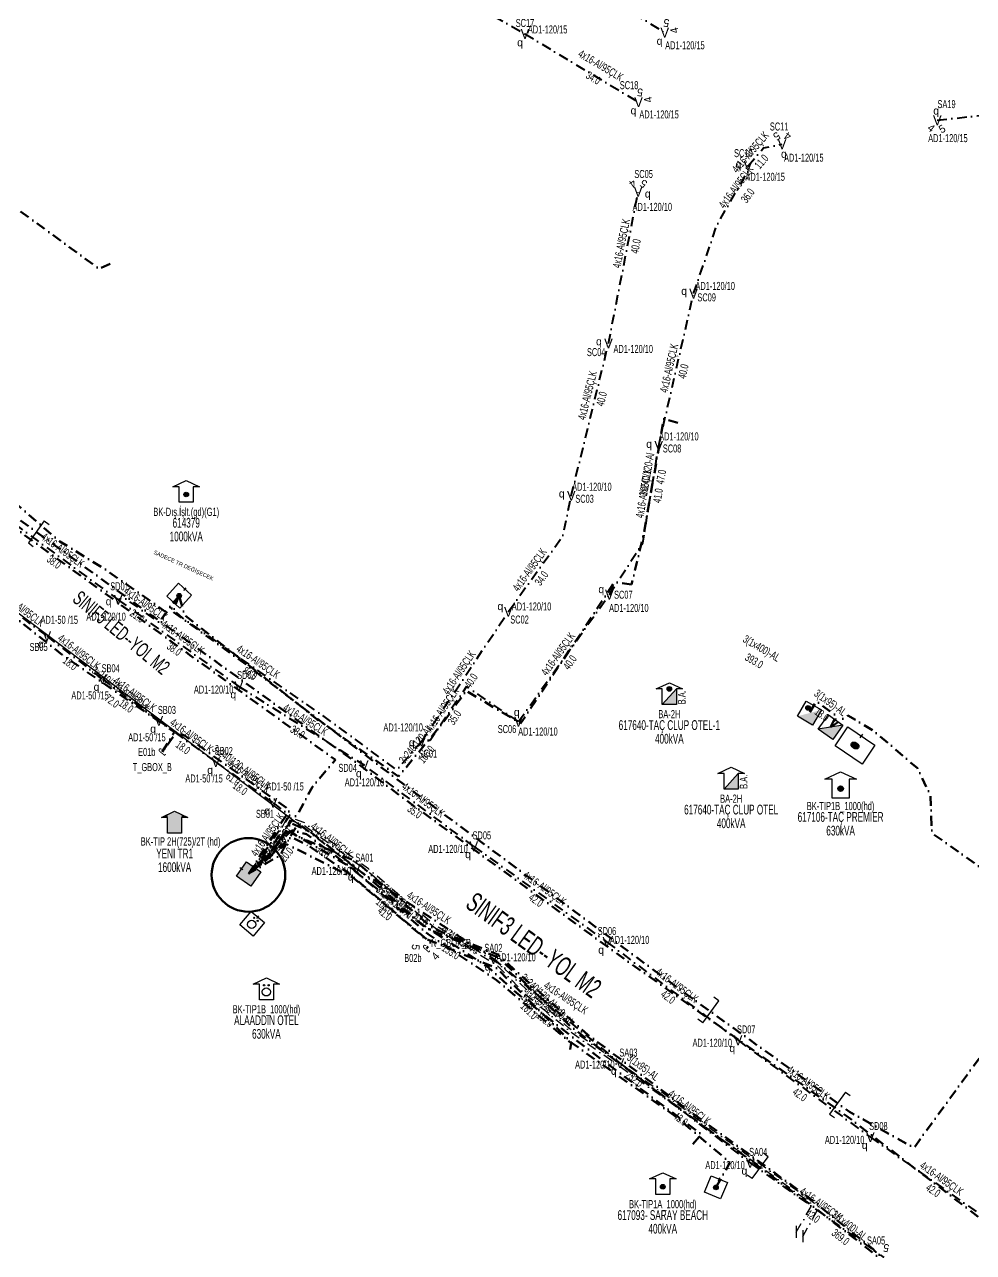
# Model space of a CAD drawing. Header units: millimetres. Extents: x 407682 to 413427, y 4045444 to 4048063.
# Drawn here: x 408628.4 to 408871.5, y 4046875.4 to 4047190 of the extents above; entities that cross this region are included whole.
import ezdxf
from ezdxf.enums import TextEntityAlignment as Align

# ---------------------------------------------------------------- set-up
doc = ezdxf.new("R2010")
doc.units = ezdxf.units.MM
doc.linetypes.add('DASHDOT', pattern=[5, 2.5, -1.25, 0, -1.25])
for name, color, linetype, lineweight in [('DIREK_AYD_YENI', 152, 'Continuous', 25), ('DIREK_BOX_YENI', 5, 'Continuous', 25), ('HAT_ABH_YERALTI_YENI', 6, 'DASHDOT', 80), ('HAT_ABONE_YERALTI_YENI', 30, 'DASHDOT', 30), ('HAT_AYD_YERALTI_YENI', 4, 'DASHDOT', 40), ('HAT_BOX_YERALTI_YENI', 5, 'DASHDOT', 50), ('HAT_OG_YERALTI_YENI', 1, 'DASHDOT', 70), ('KOFRE_ABONE_YENI', 6, 'Continuous', 25), ('KULLANICI', 1, 'Continuous', 25), ('TRAFO_MEVCUT', 5, 'Continuous', 30), ('TRAFO_TADILAT_BYSK', 5, 'Continuous', 30), ('TRAFO_YENI', 5, 'Continuous', 30)]:
    doc.layers.add(name, color=color, linetype=linetype, lineweight=lineweight)
doc.layers.add('NIA_OG', color=6, linetype='Continuous')
doc.styles.add('Direk', font='B_CAD')
doc.styles.get("Standard").update_dxf_attribs({"font": 'Arial'})

# ---------------------------------------------------------------- blocks, each defined once
blk = doc.blocks.new('OG_NIA', base_point=(-43.6726, 128.9236))
at = {"layer": 'NIA_OG'}
for p, q in [((-43.672618, 132.403582), (-45.232618, 132.403582)), ((-43.672618, 125.443582), (-43.672618, 132.403582)), ((-43.672618, 125.443582), (-45.232618, 125.443582))]:
    blk.add_line(p, q, dxfattribs=at)
blk = doc.blocks.new('GERDEGBINA_KARE')
at = {"layer": 'TRAFO_TADILAT_BYSK', "linetype": 'Continuous'}
for p, q in [((-2.25, -2.25), (-2.25, 2.25)), ((-2.25, 2.25), (2.25, 2.25)), ((0, 1.8), (0, 2.7)), ((2.25, 2.25), (2.25, -2.25)), ((2.25, -2.25), (-2.25, -2.25))]:
    blk.add_line(p, q, dxfattribs=at)
blk.add_circle((0, 0), 0.592516, dxfattribs=at)
for points in [[(-0.592516, 0), (-0.581131, -0.115594), (-0.581131, 0.115594)], [(-0.581131, 0.115594), (-0.547413, -0.226746), (-0.547413, 0.226746)], [(-0.581131, -0.115594), (-0.581131, 0.115594), (-0.547413, -0.226746)], [(-0.547413, 0.226746), (-0.492659, -0.329184), (-0.492659, 0.329184)], [(-0.547413, -0.226746), (-0.547413, 0.226746), (-0.492659, -0.329184)], [(-0.492659, 0.329184), (-0.418972, -0.418972), (-0.418972, 0.418972)], [(-0.492659, -0.329184), (-0.492659, 0.329184), (-0.418972, -0.418972)], [(-0.418972, 0.418972), (-0.329184, -0.492659), (-0.329184, 0.492659)], [(-0.418972, -0.418972), (-0.418972, 0.418972), (-0.329184, -0.492659)], [(-0.329184, 0.492659), (-0.226746, -0.547413), (-0.226746, 0.547413)], [(-0.329184, -0.492659), (-0.329184, 0.492659), (-0.226746, -0.547413)], [(-0.226746, 0.547413), (-0.115594, -0.581131), (-0.115594, 0.581131)], [(-0.226746, -0.547413), (-0.226746, 0.547413), (-0.115594, -0.581131)], [(-0.115594, 0.581131), (0, -0.592516), (0, 0.592516)], [(-0.115594, -0.581131), (-0.115594, 0.581131), (0, -0.592516)], [(0, -0.592516), (0, 0.592516), (0.115594, -0.581131)], [(0, 0.592516), (0.115594, -0.581131), (0.115594, 0.581131)], [(0.115594, -0.581131), (0.115594, 0.581131), (0.226746, -0.547413)], [(0.115594, 0.581131), (0.226746, -0.547413), (0.226746, 0.547413)], [(0.226746, -0.547413), (0.226746, 0.547413), (0.329184, -0.492659)], [(0.226746, 0.547413), (0.329184, -0.492659), (0.329184, 0.492659)], [(0.329184, -0.492659), (0.329184, 0.492659), (0.418972, -0.418972)], [(0.329184, 0.492659), (0.418972, -0.418972), (0.418972, 0.418972)], [(0.418972, -0.418972), (0.418972, 0.418972), (0.492659, -0.329184)], [(0.418972, 0.418972), (0.492659, -0.329184), (0.492659, 0.329184)], [(0.492659, -0.329184), (0.492659, 0.329184), (0.547413, -0.226746)], [(0.492659, 0.329184), (0.547413, -0.226746), (0.547413, 0.226746)], [(0.547413, -0.226746), (0.547413, 0.226746), (0.581131, -0.115594)], [(0.547413, 0.226746), (0.581131, -0.115594), (0.581131, 0.115594)], [(0.581131, -0.115594), (0.581131, 0.115594), (0.592516, 0)]]:
    blk.add_solid(points, dxfattribs=at)
blk = doc.blocks.new('GERDEGMBK')
at = {"layer": 'TRAFO_TADILAT_BYSK', "linetype": 'Continuous'}
for p, q in [((-3.4, 2), (0, 3.6)), ((0, 3.6), (3.4, 2)), ((-1.8, 2), (-3.4, 2)), ((-1.8, -2), (-1.8, 2)), ((1.8, 2), (1.8, -2)), ((3.4, 2), (1.8, 2)), ((1.8, -2), (-1.8, -2))]:
    blk.add_line(p, q, dxfattribs=at)
blk.add_circle((0, 0), 0.592516, dxfattribs=at)
for points in [[(-0.592516, 0), (-0.581131, -0.115594), (-0.581131, 0.115594)], [(-0.581131, 0.115594), (-0.547413, -0.226746), (-0.547413, 0.226746)], [(-0.581131, -0.115594), (-0.581131, 0.115594), (-0.547413, -0.226746)], [(-0.547413, 0.226746), (-0.492659, -0.329184), (-0.492659, 0.329184)], [(-0.547413, -0.226746), (-0.547413, 0.226746), (-0.492659, -0.329184)], [(-0.492659, 0.329184), (-0.418972, -0.418972), (-0.418972, 0.418972)], [(-0.492659, -0.329184), (-0.492659, 0.329184), (-0.418972, -0.418972)], [(-0.418972, 0.418972), (-0.329184, -0.492659), (-0.329184, 0.492659)], [(-0.418972, -0.418972), (-0.418972, 0.418972), (-0.329184, -0.492659)], [(-0.329184, 0.492659), (-0.226746, -0.547413), (-0.226746, 0.547413)], [(-0.329184, -0.492659), (-0.329184, 0.492659), (-0.226746, -0.547413)], [(-0.226746, 0.547413), (-0.115594, -0.581131), (-0.115594, 0.581131)], [(-0.226746, -0.547413), (-0.226746, 0.547413), (-0.115594, -0.581131)], [(-0.115594, 0.581131), (0, -0.592516), (0, 0.592516)], [(-0.115594, -0.581131), (-0.115594, 0.581131), (0, -0.592516)], [(0, -0.592516), (0, 0.592516), (0.115594, -0.581131)], [(0, 0.592516), (0.115594, -0.581131), (0.115594, 0.581131)], [(0.115594, -0.581131), (0.115594, 0.581131), (0.226746, -0.547413)], [(0.115594, 0.581131), (0.226746, -0.547413), (0.226746, 0.547413)], [(0.226746, -0.547413), (0.226746, 0.547413), (0.329184, -0.492659)], [(0.226746, 0.547413), (0.329184, -0.492659), (0.329184, 0.492659)], [(0.329184, -0.492659), (0.329184, 0.492659), (0.418972, -0.418972)], [(0.329184, 0.492659), (0.418972, -0.418972), (0.418972, 0.418972)], [(0.418972, -0.418972), (0.418972, 0.418972), (0.492659, -0.329184)], [(0.418972, 0.418972), (0.492659, -0.329184), (0.492659, 0.329184)], [(0.492659, -0.329184), (0.492659, 0.329184), (0.547413, -0.226746)], [(0.492659, 0.329184), (0.547413, -0.226746), (0.547413, 0.226746)], [(0.547413, -0.226746), (0.547413, 0.226746), (0.581131, -0.115594)], [(0.547413, 0.226746), (0.581131, -0.115594), (0.581131, 0.115594)], [(0.581131, -0.115594), (0.581131, 0.115594), (0.592516, 0)]]:
    blk.add_solid(points, dxfattribs=at)
blk = doc.blocks.new('MODDONBINA_KARE')
at = {"layer": 'TRAFO_TADILAT_BYSK', "linetype": 'Continuous'}
for p, q in [((-2.25, -2.25), (-2.25, 2.25)), ((-2.25, 2.25), (2.25, 2.25)), ((2.25, 2.25), (-2.25, -2.25)), ((0, 1.8), (0, 2.7)), ((2.25, 2.25), (2.25, -2.25)), ((2.25, -2.25), (-2.25, -2.25))]:
    blk.add_line(p, q, dxfattribs=at)
blk.add_solid([(-2.25, -2.25), (2.25, -2.25), (2.25, 2.25)], dxfattribs=at)
blk = doc.blocks.new('MODDONBA')
at = {"layer": 'TRAFO_TADILAT_BYSK', "linetype": 'Continuous'}
for p, q in [((-3.4, 2), (0, 3.6)), ((0, 3.6), (3.4, 2)), ((-1.8, 2), (-3.4, 2)), ((1.8, 2), (-1.8, -2)), ((-1.8, -2), (-1.8, 2)), ((3.4, 2), (1.8, 2)), ((1.8, 2), (1.8, -2)), ((1.8, -2), (-1.8, -2))]:
    blk.add_line(p, q, dxfattribs=at)
blk.add_solid([(-1.8, -2), (1.8, -2), (1.8, 2)], dxfattribs=at)
at = {"layer": 'TRAFO_TADILAT_BYSK', "linetype": 'Continuous', "width": 0.6}
blk.add_text('B.A.', height=2, rotation=90, dxfattribs=at).set_placement((4.178685, -0.129101), align=Align.CENTER)
blk = doc.blocks.new('GERDEGMODDONBINA_KARE')
at = {"layer": 'TRAFO_TADILAT_BYSK', "linetype": 'Continuous'}
blk.add_hatch(color=256, dxfattribs=at).paths.add_polyline_path([(2.247501, 2.221484), (-2.252499, -2.278516), (2.247501, -2.278516)])
for p, q in [((-2.252499, -2.278516), (-2.252499, 2.221484)), ((-2.252499, 2.221484), (2.247501, 2.221484)), ((-0.002499, 1.771484), (-0.002499, 2.671484)), ((2.247501, 2.221484), (2.247501, -2.278516)), ((2.247501, -2.278516), (-2.252499, -2.278516))]:
    blk.add_line(p, q, dxfattribs=at)
blk.add_circle((-0.982664, 0.951648), 0.592516, dxfattribs=at)
for points in [[(-1.575179, 0.951648), (-1.563794, 0.836054), (-1.563794, 1.067242)], [(-1.563794, 1.067242), (-1.530077, 0.724903), (-1.530077, 1.178394)], [(-1.563794, 0.836054), (-1.563794, 1.067242), (-1.530077, 0.724903)], [(-1.530077, 1.178394), (-1.475323, 0.622464), (-1.475323, 1.280832)], [(-1.530077, 0.724903), (-1.530077, 1.178394), (-1.475323, 0.622464)], [(-1.475323, 1.280832), (-1.401636, 0.532677), (-1.401636, 1.37062)], [(-1.475323, 0.622464), (-1.475323, 1.280832), (-1.401636, 0.532677)], [(-1.401636, 1.37062), (-1.311848, 0.45899), (-1.311848, 1.444307)], [(-1.401636, 0.532677), (-1.401636, 1.37062), (-1.311848, 0.45899)], [(-1.311848, 1.444307), (-1.20941, 0.404235), (-1.20941, 1.499061)], [(-1.311848, 0.45899), (-1.311848, 1.444307), (-1.20941, 0.404235)], [(-1.20941, 1.499061), (-1.098258, 0.370518), (-1.098258, 1.532779)], [(-1.20941, 0.404235), (-1.20941, 1.499061), (-1.098258, 0.370518)], [(-1.098258, 1.532779), (-0.982664, 0.359133), (-0.982664, 1.544164)], [(-1.098258, 0.370518), (-1.098258, 1.532779), (-0.982664, 0.359133)], [(-0.982664, 0.359133), (-0.982664, 1.544164), (-0.86707, 0.370518)], [(-0.982664, 1.544164), (-0.86707, 0.370518), (-0.86707, 1.532779)], [(-0.86707, 0.370518), (-0.86707, 1.532779), (-0.755918, 0.404235)], [(-0.86707, 1.532779), (-0.755918, 0.404235), (-0.755918, 1.499061)], [(-0.755918, 0.404235), (-0.755918, 1.499061), (-0.65348, 0.45899)], [(-0.755918, 1.499061), (-0.65348, 0.45899), (-0.65348, 1.444307)], [(-0.65348, 0.45899), (-0.65348, 1.444307), (-0.563692, 0.532677)], [(-0.65348, 1.444307), (-0.563692, 0.532677), (-0.563692, 1.37062)], [(-0.563692, 0.532677), (-0.563692, 1.37062), (-0.490005, 0.622464)], [(-0.563692, 1.37062), (-0.490005, 0.622464), (-0.490005, 1.280832)], [(-0.490005, 0.622464), (-0.490005, 1.280832), (-0.435251, 0.724903)], [(-0.490005, 1.280832), (-0.435251, 0.724903), (-0.435251, 1.178394)], [(-0.435251, 0.724903), (-0.435251, 1.178394), (-0.401533, 0.836054)], [(-0.435251, 1.178394), (-0.401533, 0.836054), (-0.401533, 1.067242)], [(-0.401533, 0.836054), (-0.401533, 1.067242), (-0.390148, 0.951648)]]:
    blk.add_solid(points, dxfattribs=at)
blk = doc.blocks.new('GERDEGMODDONBA')
at = {"layer": 'TRAFO_TADILAT_BYSK', "linetype": 'Continuous'}
for p, q in [((-3.4, 2), (0, 3.6)), ((0, 3.6), (3.4, 2)), ((-1.8, 2), (-3.4, 2)), ((1.8, 2), (-1.8, -2)), ((-1.8, -2), (-1.8, 2)), ((3.4, 2), (1.8, 2)), ((1.8, 2), (1.8, -2)), ((1.8, -2), (-1.8, -2))]:
    blk.add_line(p, q, dxfattribs=at)
at = {"layer": 'TRAFO_TADILAT_BYSK'}
blk.add_circle((0, 2), 0.592516, dxfattribs=at)
at = {"layer": 'TRAFO_TADILAT_BYSK', "linetype": 'Continuous'}
blk.add_solid([(-1.8, -2), (1.8, -2), (1.8, 2)], dxfattribs=at)
at = {"layer": 'TRAFO_TADILAT_BYSK'}
for points in [[(-0.592516, 2), (-0.581131, 1.884406), (-0.581131, 2.115594)], [(-0.581131, 2.115594), (-0.547413, 1.773254), (-0.547413, 2.226746)], [(-0.581131, 1.884406), (-0.581131, 2.115594), (-0.547413, 1.773254)], [(-0.547413, 2.226746), (-0.492659, 1.670816), (-0.492659, 2.329184)], [(-0.547413, 1.773254), (-0.547413, 2.226746), (-0.492659, 1.670816)], [(-0.492659, 2.329184), (-0.418972, 1.581028), (-0.418972, 2.418972)], [(-0.492659, 1.670816), (-0.492659, 2.329184), (-0.418972, 1.581028)], [(-0.418972, 2.418972), (-0.329184, 1.507341), (-0.329184, 2.492659)], [(-0.418972, 1.581028), (-0.418972, 2.418972), (-0.329184, 1.507341)], [(-0.329184, 2.492659), (-0.226746, 1.452587), (-0.226746, 2.547413)], [(-0.329184, 1.507341), (-0.329184, 2.492659), (-0.226746, 1.452587)], [(-0.226746, 2.547413), (-0.115594, 1.418869), (-0.115594, 2.581131)], [(-0.226746, 1.452587), (-0.226746, 2.547413), (-0.115594, 1.418869)], [(-0.115594, 2.581131), (0, 1.407484), (0, 2.592516)], [(-0.115594, 1.418869), (-0.115594, 2.581131), (0, 1.407484)], [(0, 1.407484), (0, 2.592516), (0.115594, 1.418869)], [(0, 2.592516), (0.115594, 1.418869), (0.115594, 2.581131)], [(0.115594, 1.418869), (0.115594, 2.581131), (0.226746, 1.452587)], [(0.115594, 2.581131), (0.226746, 1.452587), (0.226746, 2.547413)], [(0.226746, 1.452587), (0.226746, 2.547413), (0.329184, 1.507341)], [(0.226746, 2.547413), (0.329184, 1.507341), (0.329184, 2.492659)], [(0.329184, 1.507341), (0.329184, 2.492659), (0.418972, 1.581028)], [(0.329184, 2.492659), (0.418972, 1.581028), (0.418972, 2.418972)], [(0.418972, 1.581028), (0.418972, 2.418972), (0.492659, 1.670816)], [(0.418972, 2.418972), (0.492659, 1.670816), (0.492659, 2.329184)], [(0.492659, 1.670816), (0.492659, 2.329184), (0.547413, 1.773254)], [(0.492659, 2.329184), (0.547413, 1.773254), (0.547413, 2.226746)], [(0.547413, 1.773254), (0.547413, 2.226746), (0.581131, 1.884406)], [(0.547413, 2.226746), (0.581131, 1.884406), (0.581131, 2.115594)], [(0.581131, 1.884406), (0.581131, 2.115594), (0.592516, 2)]]:
    blk.add_solid(points, dxfattribs=at)
at = {"layer": 'TRAFO_TADILAT_BYSK', "linetype": 'Continuous', "width": 0.6}
blk.add_text('B.A.', height=2, rotation=90, dxfattribs=at).set_placement((4.178685, -0.129101), align=Align.CENTER)
blk = doc.blocks.new('YENI_BINA_KARE')
blk.add_hatch(color=5).paths.add_polyline_path([(-2.25, -2.25), (2.25, -2.25), (2.25, 2.25), (-2.25, 2.25)])
at = {"layer": 'TRAFO_TADILAT_BYSK', "linetype": 'Continuous'}
for p, q in [((-2.25, -2.25), (-2.25, 2.25)), ((-2.25, 2.25), (2.25, 2.25)), ((0, 1.8), (0, 2.7)), ((2.25, 2.25), (2.25, -2.25)), ((2.25, -2.25), (-2.25, -2.25))]:
    blk.add_line(p, q, dxfattribs=at)
blk = doc.blocks.new('YENI_BETKOSK')
at = {"layer": 'TRAFO_YENI', "linetype": 'Continuous'}
for p, q in [((-3.4, 2), (0, 3.6)), ((0, 3.6), (3.4, 2)), ((-1.8, 2), (-3.4, 2)), ((-1.8, -2), (-1.8, 2)), ((3.4, 2), (1.8, 2)), ((1.8, 2), (1.8, -2)), ((1.8, -2), (-1.8, -2))]:
    blk.add_line(p, q, dxfattribs=at)
for points in [[(-1.8, 2.752941), (0, -2), (0, 3.6)], [(0, -2), (0, 3.6), (1.8, -2)], [(0, 3.6), (1.8, -2), (1.8, 2.752941)], [(-3.4, 2), (-1.8, 2), (-1.8, 2.752941)], [(-1.8, -2), (-1.8, 2.752941), (0, -2)], [(1.8, 2), (1.8, 2.752941), (3.4, 2)]]:
    blk.add_solid(points, dxfattribs=at)
blk = doc.blocks.new('MEV_OZELBINA_KARE')
at = {"layer": 'TRAFO_MEVCUT', "linetype": 'Continuous'}
for p, q in [((-2.25, 2.25), (2.25, 2.25)), ((-2.25, -2.25), (-2.25, 2.25)), ((0, 1.8), (0, 2.7)), ((2.25, 2.25), (2.25, -2.25)), ((2.25, -2.25), (-2.25, -2.25))]:
    blk.add_line(p, q, dxfattribs=at)
for centre, radius in [((0, -0.215091), 1.049264), ((-0.592312, 1.488957), 0.15614), ((0.592312, 1.488957), 0.15614)]:
    blk.add_circle(centre, radius, dxfattribs=at)
blk = doc.blocks.new('MEV_BETKOSK_OZEL')
at = {"layer": 'TRAFO_MEVCUT', "linetype": 'Continuous'}
for p, q in [((-3.4, 2), (0, 3.6)), ((0, 3.6), (3.4, 2)), ((-1.8, 2), (-3.4, 2)), ((-1.8, -2), (-1.8, 2)), ((3.4, 2), (1.8, 2)), ((1.8, 2), (1.8, -2)), ((1.8, -2), (-1.8, -2))]:
    blk.add_line(p, q, dxfattribs=at)
for centre, radius in [((0, 0), 1.049264), ((-0.592312, 1.704048), 0.15614), ((0.592312, 1.704048), 0.15614)]:
    blk.add_circle(centre, radius, dxfattribs=at)

msp = doc.modelspace()

# ---------------------------------------------------------------- linework, layer by layer
at = {"layer": 'HAT_ABH_YERALTI_YENI', "flags": 128}
for points in [[(408243.52273, 4047791.588248), (408239.681472, 4047790.66772), (408235.684805, 4047786.869235), (408234.423441, 4047764.422665), (408218.508803, 4047726.138861), (408212.44129, 4047707.069534), (408208.808217, 4047695.056639), (408203.020899, 4047649.209164), (408199.53431, 4047642.365589), (408169.771554, 4047640.155977), (408147.400101, 4047639.225326), (408143.802501, 4047629.948422), (408137.884515, 4047631.314111), (408130.239446, 4047614.062252), (408086.038845, 4047506.732007), (408077.76162, 4047488.250647), (408073.752285, 4047479.440702), (408079.205588, 4047475.189702), (408115.7353, 4047447.758945), (408160.455425, 4047415.786291), (408198.832732, 4047386.60928), (408235.206073, 4047360.612466), (408279.102221, 4047326.990224), (408320.144404, 4047296.053985), (408366.201399, 4047261.457175), (408387.808041, 4047244.707984), (408407.256151, 4047230.920145), (408445.050743, 4047202.459257), (408454.840486, 4047195.808168), (408460.637304, 4047193.918835), (408473.605001, 4047183.828077), (408507.340634, 4047156.360528), (408532.548882, 4047133.418672), (408563.516014, 4047110.767141), (408593.63999, 4047088.340801), (408621.871794, 4047066.915342), (408661.761989, 4047038.070413), (408700.088691, 4047010.39685), (408713.92904, 4047000.513866), (408725.539852, 4046991.694115), (408783.313623, 4046949.669216), (408839.029488, 4046910.308518), (408874.936976, 4046882.816543), (408889.471647, 4046873.051699), (408912.112729, 4046862.580198), (408967.838437, 4046833.162257), (409016.957272, 4046811.580018), (409045.164288, 4046801.108518), (409149.220473, 4046761.063081), (409203.273317, 4046740.659262), (409234.178395, 4046728.885899), (409285.283627, 4046709.116624), (409339.397301, 4046689.972246), (409397.931876, 4046669.374152), (409483.755699, 4046637.847306), (409507.351481, 4046632.904946), (409537.16507, 4046623.65795), (409527.599213, 4046592.887775), (409524.347, 4046588.662)], [(408685.77, 4046972.387), (408698.643252, 4046988.251674), (408702.16382, 4046994.722118), (408708.004989, 4047001.633431), (408670.743288, 4047028.475447), (408593.423623, 4047084.621682), (408528.952519, 4047134.460039), (408458.326292, 4047194.676876), (408395.051086, 4047241.312164), (408326.331756, 4047293.775012), (408216.684856, 4047375.607014), (408160.029522, 4047417.986696), (408139.711135, 4047432.710164), (408070.39761, 4047483.19021), (407987.543434, 4047548.566366), (407917.67292, 4047597.411031), (407891.592654, 4047620.077817), (407879.657061, 4047628.528565), (407836.73121, 4047659.87564), (407778.336293, 4047703.664005), (407769.194802, 4047711.498038), (407755.168303, 4047720.471513), (407761.405, 4047734.718)], [(408667.983, 4047043.668), (408664.494294, 4047039.569588), (408648.925905, 4047050.498391), (408637.430042, 4047057.560872), (408606.725149, 4047083.99015), (408586.610819, 4047095.8273), (408556.292671, 4047119.088637), (408557.668, 4047125.607)], [(408667.983, 4047043.668), (408665.893295, 4047039.956654), (408685.919657, 4047025.445809), (408725.884865, 4046995.057194), (408795.653987, 4046943.23122), (408839.692774, 4046911.463978), (408856.214711, 4046902.212784), (408898.042246, 4046959.473163), (408925.886811, 4047005.039586), (408944.968182, 4046993.961137), (408949.031, 4047000.317)], [(408941.31, 4046745.022), (408946.034284, 4046750.380529), (408941.592971, 4046757.637317), (408937.349931, 4046764.140668), (408924.314438, 4046781.583427), (408912.027415, 4046798.624957), (408897.933692, 4046816.708498), (408893.809616, 4046822.260139), (408879.95806, 4046840.538713), (408867.201998, 4046855.708736), (408862.800339, 4046860.269013), (408857.486625, 4046863.044834), (408846.126909, 4046875.014504), (408831.048254, 4046886.67533), (408802.139522, 4046907.942683), (408781.488359, 4046923.294379), (408768.286159, 4046933.2798), (408749.803094, 4046950.962016), (408731.446595, 4046958.396065), (408711.086229, 4046974.602268), (408696.235388, 4046983.338135), (408685.77, 4046972.387)]]:
    msp.add_lwpolyline(points, dxfattribs=at)
at = {"layer": 'HAT_ABONE_YERALTI_YENI', "flags": 128}
for points in [[(408827.79, 4046879.482), (408831.933295, 4046887.041811), (408828.649412, 4046889.595942), (408802.466839, 4046908.265756), (408791.733381, 4046916.346692), (408767.716575, 4046932.924503), (408749.893918, 4046949.339864), (408733.154372, 4046959.455441), (408716.458505, 4046973.731397), (408699.958066, 4046985.577698), (408695.683805, 4046987.089327), (408690.888294, 4046977.341929), (408686.87466, 4046974.110171), (408685.77, 4046972.387)], [(408826.096, 4046880.634), (408830.224319, 4046887.731813), (408814.534657, 4046899.042965), (408775.299578, 4046926.976939), (408768.705461, 4046931.559131), (408756.954175, 4046941.27476), (408749.432518, 4046948.982271), (408733.64919, 4046958.374401), (408716.809, 4046972.61888), (408699.800572, 4046984.883922), (408696.344677, 4046986.171412), (408691.126952, 4046976.210301), (408685.77, 4046972.387)]]:
    msp.add_lwpolyline(points, dxfattribs=at)
at = {"layer": 'HAT_AYD_YERALTI_YENI', "flags": 128}
for points in [[(408758.487756, 4047209.180329), (408792.385651, 4047187.945152)], [(408726.597743, 4047204.801548), (408756.577631, 4047187.606781)], [(408756.577631, 4047187.606781), (408785.674, 4047170.151)], [(408862.217131, 4047165.476634), (408901.957382, 4047170.027729)], [(408813.731446, 4047153.788758), (408817.728512, 4047158.438992), (408822.455, 4047159.336)], [(408799.763396, 4047121.072234), (408805.785913, 4047138.756924), (408814.066373, 4047153.007262), (408813.731446, 4047153.788758)], [(408777.969677, 4047108.29576), (408785.577421, 4047147.168278)], [(408790.84042, 4047082.080177), (408799.763396, 4047121.072234)], [(408768.437783, 4047069.289918), (408777.969677, 4047108.29576)], [(408778.195557, 4047043.931911), (408786.754753, 4047057.155946), (408790.84042, 4047082.080177)], [(408752.312, 4047039.569), (408766.233826, 4047058.898676), (408768.437783, 4047069.289918)], [(408621.724585, 4047065.069575), (408652.375131, 4047042.607517)], [(408619.692082, 4047044.128756), (408634.092473, 4047033.329277)], [(408667.983, 4047043.668), (408662.908685, 4047036.804155), (408653.734832, 4047043.25983), (408652.375131, 4047042.607517)], [(408652.375131, 4047042.607517), (408683.247209, 4047020.45092)], [(408730.074, 4047006.32), (408723.695547, 4046999.055957), (408705.446509, 4047012.510756), (408668.870356, 4047038.005378), (408666.602114, 4047040.015865), (408667.983, 4047043.668)], [(408754.911072, 4047011.40757), (408778.195557, 4047043.931911)], [(408730.074, 4047006.32), (408752.312, 4047039.569)], [(408634.092473, 4047033.329277), (408648.31842, 4047022.301021)], [(408648.31842, 4047022.301021), (408662.784275, 4047011.589389)], [(408683.247209, 4047020.45092), (408715.424, 4047000.236)], [(408754.911072, 4047011.40757), (408741.597749, 4047020.411117), (408732.310638, 4047006.593708), (408730.074, 4047006.32)], [(408662.784275, 4047011.589389), (408677.376573, 4047001.050659)], [(408677.376573, 4047001.050659), (408692.04259, 4046990.614763)], [(408743.463906, 4046979.452451), (408715.424, 4047000.236)], [(408692.04259, 4046990.614763), (408696.367135, 4046987.328662), (408687.972365, 4046975.391145), (408685.77, 4046972.387)], [(408713.400244, 4046973.72859), (408698.49108, 4046985.442618), (408693.699418, 4046977.078991), (408685.77, 4046972.387)], [(408743.463906, 4046979.452451), (408777.572764, 4046954.945599)], [(408713.400244, 4046973.72859), (408748.486533, 4046950.642829)], [(408777.572764, 4046954.945599), (408811.177546, 4046929.751975)], [(408748.486533, 4046950.642829), (408780.906093, 4046923.873279)], [(408811.177546, 4046929.751975), (408845.078421, 4046904.958213)], [(408780.906093, 4046923.873279), (408814.263816, 4046898.353438)], [(408845.078421, 4046904.958213), (408879.405828, 4046880.758437)], [(408814.263816, 4046898.353438), (408848.557528, 4046874.105936)]]:
    msp.add_lwpolyline(points, dxfattribs=at)
at = {"layer": 'HAT_BOX_YERALTI_YENI', "flags": 128}
for points in [[(408650.318626, 4047128.717179), (408647.43237, 4047127.452617), (408620.846706, 4047146.893043), (408585.039246, 4047098.175628), (408585.152503, 4047099.761232), (408557.7442, 4047120.71386), (408557.668, 4047125.607)], [(408795.738186, 4047088.005606), (408792.150899, 4047088.967309), (408787.054314, 4047059.860144), (408783.906442, 4047046.511846)], [(408783.906442, 4047046.511846), (408779.552616, 4047047.201609), (408770.840505, 4047033.953013), (408755.457263, 4047010.94986), (408741.526597, 4047019.330912), (408735.523952, 4047011.063118), (408724.198207, 4046997.358966), (408703.245578, 4047012.082435), (408669.282329, 4047038.797326), (408667.983, 4047043.668)], [(408663.668, 4047003.632), (408666.750122, 4047008.748653), (408637.972026, 4047028.529099), (408618.879514, 4047043.728985), (408615.547051, 4047040.194617), (408613.952, 4047039.452)], [(408685.77, 4046972.387), (408696.257462, 4046988.752784), (408669.51128, 4047007.745187), (408667.333252, 4047008.703519), (408663.668, 4047003.632)], [(408799.570295, 4046903.111256), (408801.722341, 4046905.705643), (408770.436778, 4046929.218273), (408753.749734, 4046942.487489), (408747.054519, 4046948.579346), (408730.194807, 4046959.492236), (408715.975195, 4046971.856907), (408701.909532, 4046982.934485), (408696.599783, 4046985.460481), (408692.11485, 4046977.727838), (408685.77, 4046972.387)], [(408768.18935, 4046927.420636), (408768.435609, 4046929.035264), (408749.272009, 4046945.19235), (408731.751081, 4046956.971125), (408712.02538, 4046974.031539), (408700.632619, 4046982.542602), (408696.812693, 4046983.547846), (408685.77, 4046972.387)], [(408685.77, 4046972.387), (408696.69364, 4046981.881737), (408701.454477, 4046979.375503)], [(408701.454477, 4046979.375503), (408711.346085, 4046972.640596), (408732.472496, 4046954.710182), (408731.378215, 4046953.266541)]]:
    msp.add_lwpolyline(points, dxfattribs=at)
at = {"layer": 'HAT_OG_YERALTI_YENI', "flags": 128}
for points in [[(408834.866, 4047009.995), (408836.280967, 4047012.936114), (408831.246923, 4047016.567228), (408829.481, 4047013.618)], [(408834.866, 4047009.995), (408839.320453, 4047013.006121), (408846.15611, 4047008.851114), (408857.146774, 4046999.46884), (408860.497586, 4046992.365118), (408860.832667, 4046982.848812), (408882.223177, 4046967.722085), (408898.307075, 4046957.20569), (408920.310882, 4046993.229135), (408926.960955, 4047003.17847), (408945.158442, 4046991.734158), (408949.031, 4047000.317)], [(408854.136, 4046851.327), (408859.162041, 4046861.701417), (408855.362411, 4046867.049203), (408845.659119, 4046876.311436), (408829.713693, 4046889.137559), (408798.880595, 4046911.502159), (408772.624159, 4046931.24594), (408765.170266, 4046937.761581), (408749.599453, 4046951.7175), (408734.535293, 4046957.81614), (408732.137537, 4046959.067143), (408713.152418, 4046975.677163), (408697.917652, 4046982.206213), (408695.681484, 4046983.629229), (408690.938098, 4046977.395064), (408685.77, 4046972.387)], [(408805.499, 4046892.075), (408809.100816, 4046898.434065), (408795.056892, 4046910.326097), (408768.667906, 4046929.013576), (408749.313202, 4046948.246334), (408730.852237, 4046955.947841), (408712.513815, 4046971.453934), (408695.41194, 4046980.0615), (408685.77, 4046972.387)]]:
    msp.add_lwpolyline(points, dxfattribs=at)
at = {"layer": 'KULLANICI', "flags": 128}
msp.add_lwpolyline([(407821.205471, 4047645.030954), (408281.619927, 4047299.684279), (408518.444992, 4047120.811422), (408700.928391, 4046983.363794)], dxfattribs=at)
msp.add_lwpolyline([(407821.205471, 4047645.030954), (408281.619927, 4047299.684279), (408518.444992, 4047120.811422), (408700.928391, 4046983.363794)], dxfattribs=at)
at = {"layer": 'KULLANICI', "color": 2, "linetype": 'Continuous', "lineweight": 50}
msp.add_circle((408685.732019, 4046972.137492), 9.427059, dxfattribs=at)
msp.add_circle((408685.732019, 4046972.137492), 9.427059, dxfattribs=at)

# ---------------------------------------------------------------- block references
at = {"layer": 'NIA_OG'}
for p, rotation in [((408631.392908, 4047060.030546), 144.128998), ((408804.188593, 4046937.074808), 324.195322), ((408836.629236, 4046913.673852), 144.195322), ((408816.846104, 4046897.123459), 323.659113)]:
    msp.add_blockref('OG_NIA', p, dxfattribs=dict(at, rotation=rotation))
at = {"layer": 'TRAFO_MEVCUT', "rotation": 320.102714}
msp.add_blockref('MEV_OZELBINA_KARE', (408686.701969, 4046959.619285), dxfattribs=at)
msp.add_blockref('MEV_OZELBINA_KARE', (408686.701969, 4046959.619285), dxfattribs=at)
at = {"layer": 'TRAFO_MEVCUT'}
msp.add_blockref('MEV_BETKOSK_OZEL', (408690.330181, 4046942.161586), dxfattribs=at)
msp.add_blockref('MEV_BETKOSK_OZEL', (408690.330181, 4046942.161586), dxfattribs=at)
at = {"layer": 'TRAFO_TADILAT_BYSK'}
for name, p in [('GERDEGMBK', (408669.793615, 4047069.611164)), ('GERDEGMBK', (408669.793615, 4047069.611164)), ('GERDEGMODDONBA', (408793.568172, 4047017.780885)), ('GERDEGMODDONBA', (408793.568172, 4047017.780885)), ('MODDONBA', (408809.407706, 4046996.123814)), ('MODDONBA', (408809.407706, 4046996.123814)), ('GERDEGMBK', (408791.889178, 4046892.230314)), ('GERDEGMBK', (408791.889178, 4046892.230314))]:
    msp.add_blockref(name, p, dxfattribs=at)
for name, p, rotation in [('GERDEGBINA_KARE', (408667.983, 4047043.668), 317.568061), ('GERDEGBINA_KARE', (408667.983, 4047043.668), 317.568061), ('GERDEGMODDONBINA_KARE', (408829.481, 4047013.618), 329.703372), ('GERDEGMODDONBINA_KARE', (408829.481, 4047013.618), 329.703372), ('MODDONBINA_KARE', (408834.866, 4047009.995), 324.971408), ('MODDONBINA_KARE', (408834.866, 4047009.995), 324.971408), ('GERDEGBINA_KARE', (408805.499, 4046892.075), 337.442753), ('GERDEGBINA_KARE', (408805.499, 4046892.075), 337.442753)]:
    msp.add_blockref(name, p, dxfattribs=dict(at, rotation=rotation))
at = {"layer": 'TRAFO_TADILAT_BYSK', "xscale": 1.85, "yscale": 1.3, "zscale": 1.85, "rotation": 325.856773}
msp.add_blockref('GERDEGBINA_KARE', (408841.138, 4047005.291), dxfattribs=at)
msp.add_blockref('GERDEGBINA_KARE', (408841.138, 4047005.291), dxfattribs=at)
at = {"layer": 'TRAFO_TADILAT_BYSK', "xscale": 1.199999999999999, "yscale": 1.199999999999999, "zscale": 1.199999999999999}
msp.add_blockref('GERDEGMBK', (408837.445174, 4046994.23644), dxfattribs=at)
msp.add_blockref('GERDEGMBK', (408837.445174, 4046994.23644), dxfattribs=at)
at = {"layer": 'TRAFO_YENI'}
msp.add_blockref('YENI_BETKOSK', (408666.823085, 4046984.871108), dxfattribs=at)
msp.add_blockref('YENI_BETKOSK', (408666.823085, 4046984.871108), dxfattribs=at)
at = {"layer": 'TRAFO_YENI', "rotation": 54.73698800000001}
msp.add_blockref('YENI_BINA_KARE', (408685.77, 4046972.387), dxfattribs=at)
msp.add_blockref('YENI_BINA_KARE', (408685.77, 4046972.387), dxfattribs=at)

# ---------------------------------------------------------------- texts
at = {"layer": 'DIREK_AYD_YENI', "width": 0.53}
for s, p in [('SC17', (408756.578055, 4047190.416976)), ('AD1-120/15', (408762.377564, 4047188.767034)), ('AD1-120/15', (408797.5604, 4047184.703455)), ('SC18', (408783.247883, 4047174.48262)), ('AD1-120/15', (408790.936815, 4047166.99368)), ('SA19', (408864.583368, 4047169.633376)), ('SC11', (408821.694891, 4047163.896196)), ('AD1-120/15', (408864.938374, 4047160.916758)), ('SC10', (408812.517782, 4047157.071596)), ('AD1-120/15', (408828.005602, 4047155.910416)), ('SC05', (408786.974308, 4047151.728474)), ('AD1-120/15', (408818.116181, 4047151.010652)), ('AD1-120/10', (408789.205291, 4047143.308403)), ('AD1-120/10', (408805.311133, 4047123.042184)), ('SC09', (408803.13036, 4047120.116434)), ('SC04', (408774.821867, 4047106.09014)), ('AD1-120/10', (408784.3159, 4047106.900122)), ('AD1-120/10', (408796.008004, 4047084.489353)), ('SC08', (408794.27495, 4047081.40638)), ('AD1-120/10', (408773.720658, 4047071.594865)), ('SC03', (408771.850079, 4047068.511308)), ('SD01', (408652.698622, 4047046.092536)), ('AD1-120/10', (408758.267294, 4047040.922671)), ('SC07', (408781.775836, 4047043.932071)), ('AD1-120/10', (408649.262299, 4047038.315376)), ('AD1-120/10', (408783.18536, 4047040.533709)), ('AD1-50 /15', (408637.267731, 4047037.49352)), ('SC02', (408755.187094, 4047037.573046)), ('SB05', (408631.970265, 4047030.546072)), ('SB04', (408650.432149, 4047025.090671)), ('SD03', (408685.199457, 4047023.355869)), ('AD1-120/10', (408676.819537, 4047019.639318)), ('AD1-50 /15', (408645.160041, 4047018.132665)), ('SB03', (408664.850319, 4047014.414537)), ('AD1-120/10', (408725.368032, 4047009.935049)), ('SC06', (408751.977319, 4047009.498881)), ('AD1-50 /15', (408659.720183, 4047007.399491)), ('AD1-120/10', (408759.901687, 4047008.870198)), ('SB02', (408679.415785, 4047003.895235)), ('SC01', (408731.708811, 4047003.225263)), ('AD1-50 /15', (408674.365067, 4046996.849794)), ('SD04', (408711.148978, 4046999.571445)), ('AD1-50 /15', (408695.121627, 4046994.801408)), ('AD1-120/10', (408715.461562, 4046995.851124)), ('SB01', (408689.968952, 4046987.795184)), ('SD05', (408745.527159, 4046982.279638)), ('AD1-120/10', (408736.861234, 4046978.795459)), ('SA01', (408715.445124, 4046976.569095)), ('AD1-120/10', (408706.972572, 4046973.166925)), ('SD06', (408777.573528, 4046957.755794)), ('SA02', (408748.492468, 4046953.453025)), ('AD1-120/10', (408783.37556, 4046955.491967)), ('AD1-120/10', (408754.289329, 4046951.036047)), ('SD07', (408813.26039, 4046932.56476)), ('AD1-120/10', (408804.574874, 4046929.136215)), ('SA03', (408783.084046, 4046926.613082)), ('AD1-120/10', (408774.478421, 4046923.540295)), ('SD08', (408847.119896, 4046907.801166)), ('AD1-120/10', (408838.475749, 4046904.254303)), ('SA04', (408816.337822, 4046901.172746)), ('AD1-120/10', (408807.836144, 4046897.778235)), ('SA05', (408846.528296, 4046878.48292))]:
    msp.add_text(s, height=2.05, dxfattribs=at).set_placement(p, align=Align.MIDDLE_CENTER)
at = {"layer": 'DIREK_AYD_YENI', "color": 32, "style": 'Direk'}
for s, rotation, p in [('5', 170.435108, (408792.801062, 4047190.410398)), ('4', 102.935109, (408794.822212, 4047188.504771)), ('5', 171.539199, (408786.041832, 4047172.623792)), ('4', 104.0392, (408788.099325, 4047170.757464)), ('5', 213.245981, (408821.084414, 4047161.426812)), ('4', 145.745981, (408823.862157, 4047161.402376)), ('4', 321.533111, (408860.661975, 4047163.519215)), ('5', 389.03311, (408863.430418, 4047163.290786)), ('4', 213.926604, (408784.182095, 4047149.242661)), ('5', 146.426604, (408786.959933, 4047149.251224)), ('5', 167.237632, (408849.109798, 4046876.544173))]:
    msp.add_text(s, height=2, rotation=rotation, dxfattribs=at).set_placement(p, align=Align.MIDDLE_CENTER)
at = {"layer": 'DIREK_AYD_YENI', "style": 'Direk'}
for p in [(408756.577631, 4047187.606781), (408792.385651, 4047187.945152), (408785.674, 4047170.151), (408862.217131, 4047165.476634), (408822.455, 4047159.336), (408813.731446, 4047153.788758), (408785.577421, 4047147.168278), (408799.763396, 4047121.072234), (408777.969677, 4047108.29576), (408790.84042, 4047082.080177), (408768.437783, 4047069.289918), (408778.195557, 4047043.931911), (408652.375131, 4047042.607517), (408752.312, 4047039.569), (408634.092473, 4047033.329277), (408648.31842, 4047022.301021), (408683.247209, 4047020.45092), (408662.784275, 4047011.589389), (408754.911072, 4047011.40757), (408730.074, 4047006.32), (408677.376573, 4047001.050659), (408715.424, 4047000.236), (408692.04259, 4046990.614763), (408743.463906, 4046979.452451), (408713.400244, 4046973.72859), (408777.572764, 4046954.945599), (408748.486533, 4046950.642829), (408811.177546, 4046929.751975), (408780.906093, 4046923.873279), (408845.078421, 4046904.958213), (408814.263816, 4046898.353438)]:
    msp.add_text('V', height=2.5, dxfattribs=at).set_placement(p, align=Align.MIDDLE_CENTER)
at = {"layer": 'DIREK_AYD_YENI', "color": 4, "style": 'Direk'}
for p in [(408755.312604, 4047185.450463), (408791.058453, 4047185.826534), (408784.387871, 4047168.007201), (408861.932687, 4047167.9604), (408822.921138, 4047156.879841), (408811.260482, 4047154.168675), (408788.030876, 4047146.688113), (408797.358421, 4047121.754949), (408775.528023, 4047108.83272), (408788.387184, 4047082.561461), (408766.000428, 4047069.846068), (408776.12923, 4047045.33914), (408649.905276, 4047042.221771), (408750.258361, 4047040.994681), (408632.57661, 4047031.341274), (408646.808614, 4047020.308413), (408681.852746, 4047018.375957), (408754.469841, 4047013.868325), (408661.308529, 4047009.571426), (408727.585896, 4047006.077723), (408675.919993, 4046999.018819), (408714.013649, 4046998.171803), (408690.56142, 4046988.600778), (408741.990154, 4046977.433031), (408711.939616, 4046971.699658), (408776.093508, 4046952.930208), (408747.001388, 4046948.631774), (408809.6898, 4046927.742843), (408779.350412, 4046921.916276), (408843.620225, 4046902.927532), (408812.782383, 4046896.339646)]:
    msp.add_text('q', height=2, dxfattribs=at).set_placement(p, align=Align.MIDDLE_CENTER)
at = {"layer": 'DIREK_BOX_YENI', "width": 0.53}
for s, p in [('E01b', (408659.682954, 4047003.645438)), ('T_GBOX_B', (408661.109835, 4046999.761139)), ('N_GBOX_B', (408737.629191, 4046954.7331)), ('B02b', (408727.859393, 4046950.853382))]:
    msp.add_text(s, height=2.05, dxfattribs=at).set_placement(p, align=Align.MIDDLE_CENTER)
at = {"layer": 'DIREK_BOX_YENI', "style": 'Direk', "width": 0.8}
for rotation, p in [(232.308977, (408663.668, 4047003.632)), (228.775584, (408731.378215, 4046953.266541))]:
    msp.add_text('J', height=2.25, rotation=rotation, dxfattribs=at).set_placement(p, align=Align.MIDDLE_CENTER)
at = {"layer": 'DIREK_BOX_YENI', "color": 32, "style": 'Direk'}
for s, rotation, p in [('5', 262.83786, (408728.600063, 4046953.615638)), ('4', 408.96435, (408733.628324, 4046951.323607))]:
    msp.add_text(s, height=2, rotation=rotation, dxfattribs=at).set_placement(p, align=Align.MIDDLE_CENTER)
at = {"layer": 'HAT_ABH_YERALTI_YENI', "lineweight": 30, "width": 0.53}
for rotation, p in [(329.438587, (408816.696142, 4047029.329282)), (322.284024, (408839.107567, 4046881.517312))]:
    msp.add_text('3(1x400)-AL', height=2.05, rotation=rotation, dxfattribs=at).set_placement(p, align=Align.CENTER)
for s, rotation, p in [('393.0', 329.438587, (408815.831757, 4047027.865438)), ('369.0', 322.284024, (408838.067596, 4046880.172522))]:
    msp.add_text(s, height=2.05, rotation=rotation, dxfattribs=at).set_placement(p, align=Align.TOP_CENTER)
at = {"layer": 'HAT_ABONE_YERALTI_YENI', "lineweight": 30, "width": 0.53}
for rotation, p in [(317.353722, (408759.381096, 4046941.757401)), (320.417022, (408763.371434, 4046937.072043))]:
    msp.add_text('3x240/120-Al', height=2.05, rotation=rotation, dxfattribs=at).set_placement(p, align=Align.CENTER)
for s, rotation, p in [('196.0', 317.353722, (408758.229397, 4046940.506966)), ('193.0', 320.417022, (408762.288202, 4046935.761848))]:
    msp.add_text(s, height=1.9, rotation=rotation, dxfattribs=at).set_placement(p, align=Align.TOP_CENTER)
at = {"layer": 'HAT_AYD_YERALTI_YENI', "lineweight": 30, "width": 0.53}
for rotation, p in [(329.329674, (408775.482492, 4047178.691093)), (49.319594, (408815.085375, 4047156.667938)), (53.434864, (408811.445627, 4047147.814237)), (78.667166, (408782.263742, 4047133.747555)), (77.110329, (408794.473327, 4047101.765819)), (76.117634, (408773.543251, 4047094.758612)), (80.690671, (408787.958782, 4047069.755561)), (323.764412, (408637.552298, 4047054.52415)), (54.237409, (408758.583184, 4047049.730602)), (323.132177, (408627.402253, 4047039.409035)), (324.865807, (408658.810928, 4047040.727128)), (324.333356, (408668.306778, 4047032.219778)), (322.216396, (408641.726225, 4047028.48693)), (54.400764, (408765.862172, 4047028.164536)), (325.122404, (408687.644484, 4047025.955386)), (56.223818, (408740.486469, 4047023.416871)), (323.480906, (408656.057174, 4047017.628315)), (416.093723, (408736.248735, 4047013.976573)), (327.861348, (408699.787885, 4047011.06324)), (324.162739, (408670.578086, 4047007.009105)), (324.56549, (408685.202388, 4046996.525273)), (323.453668, (408729.950105, 4046990.527095)), (414.884124, (408691.474458, 4046981.848851)), (321.843522, (408706.470801, 4046980.253982)), (324.303156, (408761.014307, 4046967.889323)), (326.656243, (408731.4106, 4046962.895789)), (323.140976, (408794.885026, 4046943.028884)), (326.656243, (408766.496889, 4046939.810028)), (323.819735, (408828.629762, 4046918.041183)), (322.58273, (408798.101427, 4046911.788455)), (324.817329, (408862.731882, 4046893.553046)), (324.737632, (408831.901396, 4046886.923726))]:
    msp.add_text('4x16-Al/95ÇLK', height=2.05, rotation=rotation, dxfattribs=at).set_placement(p, align=Align.CENTER)
for s, rotation, p in [('34.0', 329.329674, (408774.615326, 4047177.228895)), ('11.0', 49.319594, (408816.374583, 4047155.559812)), ('36.0', 53.434864, (408812.811033, 4047146.801485)), ('40.0', 78.667166, (408783.930596, 4047133.413492)), ('40.0', 77.110329, (408796.130489, 4047101.386593)), ('40.0', 76.117634, (408775.193594, 4047094.350732)), ('41.0', 80.690671, (408789.636392, 4047069.480562)), ('38.0', 323.764412, (408636.547417, 4047053.152942)), ('34.0', 54.237409, (408759.962642, 4047048.737074)), ('21.0', 324.865807, (408657.832589, 4047039.336857)), ('38.0', 324.333356, (408667.315562, 4047030.838659)), ('18.0', 322.216396, (408640.684668, 4047027.143368)), ('40.0', 54.400764, (408767.244457, 4047027.174945)), ('84.0', 325.122404, (408686.672381, 4047024.560748)), ('40.0', 56.223818, (408741.899536, 4047022.471755)), ('18.0', 323.480906, (408655.04552, 4047016.262095)), ('35.0', 416.093723, (408737.659652, 4047013.028252)), ('38.0', 327.861348, (408698.883536, 4047009.623743)), ('18.0', 324.162739, (408669.582761, 4047005.630943)), ('18.0', 324.56549, (408684.216775, 4046995.140149)), ('35.0', 323.453668, (408728.937801, 4046989.161356)), ('24.0', 414.884124, (408692.865042, 4046980.870956)), ('38.0', 321.843522, (408705.420522, 4046978.917227)), ('42.0', 324.303156, (408760.022363, 4046966.508726)), ('42.0', 326.656243, (408730.476176, 4046961.47563)), ('42.0', 323.140976, (408793.865284, 4046941.66869)), ('42.0', 326.656243, (408765.562465, 4046938.389869)), ('42.0', 323.819735, (408827.626205, 4046916.669005)), ('42.0', 322.58273, (408797.068482, 4046910.438261)), ('42.0', 324.817329, (408861.752367, 4046892.163603)), ('42.0', 324.737632, (408830.919949, 4046885.535648))]:
    msp.add_text(s, height=2.05, rotation=rotation, dxfattribs=at).set_placement(p, align=Align.TOP_CENTER)
at = {"layer": 'HAT_BOX_YERALTI_YENI', "lineweight": 30, "width": 0.53}
for s, rotation, p in [('3x240/120-Al', 440.068347, (408788.765345, 4047074.560329)), ('3x240/120-Al/95ÇLK', 323.504579, (408652.408237, 4047018.90599)), ('3x240/120-Al', 410.428097, (408729.205877, 4047004.752531)), ('3x240/120-Al/95ÇLK', 324.621526, (408683.376499, 4046998.942029)), ('3x240/120-Al', 51.080904, (408693.332788, 4046979.07245)), ('3x240/120-Al', 319.144045, (408722.444266, 4046966.144235)), ('3x240/120-Al', 319.678057, (408722.45931, 4046964.323447)), ('3x240/120-Al', 327.08598, (408739.086536, 4046954.749355))]:
    msp.add_text(s, height=2.05, rotation=rotation, dxfattribs=at).set_placement(p, align=Align.CENTER)
for s, rotation, p in [('47.0', 440.068347, (408790.439869, 4047074.267124)), ('72.0', 323.504579, (408651.397147, 4047017.539353)), ('166.0', 410.428097, (408730.516281, 4047003.669553)), ('61.0', 324.621526, (408682.392242, 4046997.555942)), ('20.0', 51.080904, (408694.655446, 4046978.004472)), ('108.0', 319.144045, (408721.332195, 4046964.858429)), ('41.0', 319.678057, (408721.359271, 4046963.027332)), ('153.0', 327.08598, (408738.16279, 4046953.322227))]:
    msp.add_text(s, height=2.05, rotation=rotation, dxfattribs=at).set_placement(p, align=Align.TOP_CENTER)
at = {"layer": 'HAT_OG_YERALTI_YENI', "lineweight": 30, "width": 0.53}
for rotation, p in [(324.196656, (408834.261199, 4047015.441046)), (315.181069, (408759.589692, 4046939.232893)), (323.05831, (408786.263228, 4046922.05341))]:
    msp.add_text('3(1x95)-AL', height=2.05, rotation=rotation, dxfattribs=at).set_placement(p, align=Align.CENTER)
for s, rotation, p in [('13.0', 324.196656, (408833.266691, 4047014.062296)), ('161.0', 315.181069, (408758.391415, 4046938.027018)), ('232.0', 323.05831, (408785.241525, 4046920.694689))]:
    msp.add_text(s, height=2.05, rotation=rotation, dxfattribs=at).set_placement(p, align=Align.TOP_CENTER)
at = {"layer": 'KOFRE_ABONE_YENI', "style": 'Direk'}
for p in [(408826.096, 4046880.634), (408827.79, 4046879.482)]:
    msp.add_text('l', height=3, dxfattribs=at).set_placement(p, align=Align.MIDDLE_CENTER)
at = {"layer": 'KULLANICI'}
msp.add_text('SADECE TR DEĞİŞECEK', height=1.010771, rotation=335.4623, dxfattribs=at).set_placement((408661.310883, 4047054.453319))
msp.add_text('SADECE TR DEĞİŞECEK', height=1.010771, rotation=335.4623, dxfattribs=at).set_placement((408661.310883, 4047054.453319))
at = {"layer": 'KULLANICI', "width": 0.6}
msp.add_text('SINIF5 LED--YOL M2', height=3.7164, rotation=320.4671, dxfattribs=at).set_placement((408652.004549, 4047032.785859), align=Align.CENTER)
msp.add_text('SINIF5 LED--YOL M2', height=3.7164, rotation=320.4671, dxfattribs=at).set_placement((408652.004549, 4047032.785859), align=Align.CENTER)
msp.add_text('SINIF3 LED--YOL M2', height=4.9821, rotation=324.1329, dxfattribs=at).set_placement((408760.3114, 4046956.1867), align=Align.TOP_CENTER)
msp.add_text('SINIF3 LED--YOL M2', height=4.9821, rotation=324.1329, dxfattribs=at).set_placement((408760.3114, 4046956.1867), align=Align.TOP_CENTER)
at = {"layer": 'TRAFO_MEVCUT', "width": 0.6}
for s, height, p in [('BK-TIP1B_1000(hd)', 2.1, (408690.330181, 4046936.661586)), ('BK-TIP1B_1000(hd)', 2.1, (408690.330181, 4046936.661586)), ('ALAADDIN OTEL', 2.5, (408690.330181, 4046933.661586)), ('ALAADDIN OTEL', 2.5, (408690.330181, 4046933.661586)), ('630kVA', 2.5, (408690.330181, 4046930.161586)), ('630kVA', 2.5, (408690.330181, 4046930.161586))]:
    msp.add_text(s, height=height, dxfattribs=at).set_placement(p, align=Align.CENTER)
at = {"layer": 'TRAFO_TADILAT_BYSK', "width": 0.6}
for s, height, p in [('BK-Dış.İşlt.(gd)(G1)', 2.1, (408669.793615, 4047064.111164)), ('BK-Dış.İşlt.(gd)(G1)', 2.1, (408669.793615, 4047064.111164)), ('614379', 2.5, (408669.793615, 4047061.111164)), ('614379', 2.5, (408669.793615, 4047061.111164)), ('1000kVA', 2.5, (408669.793615, 4047057.611164)), ('1000kVA', 2.5, (408669.793615, 4047057.611164)), ('BA-2H', 2.1, (408793.568172, 4047012.280885)), ('BA-2H', 2.1, (408793.568172, 4047012.280885)), ('617640-TAÇ CLUP OTEL-1', 2.5, (408793.568172, 4047009.280885)), ('617640-TAÇ CLUP OTEL-1', 2.5, (408793.568172, 4047009.280885)), ('400kVA', 2.5, (408793.568172, 4047005.780885)), ('400kVA', 2.5, (408793.568172, 4047005.780885)), ('BA-2H', 2.1, (408809.407706, 4046990.623814)), ('BA-2H', 2.1, (408809.407706, 4046990.623814)), ('617640-TAÇ CLUP OTEL', 2.5, (408809.407706, 4046987.623814)), ('617640-TAÇ CLUP OTEL', 2.5, (408809.407706, 4046987.623814)), ('BK-TIP1B_1000(hd)', 2.1, (408837.445174, 4046988.73644)), ('BK-TIP1B_1000(hd)', 2.1, (408837.445174, 4046988.73644)), ('400kVA', 2.5, (408809.407706, 4046984.123814)), ('400kVA', 2.5, (408809.407706, 4046984.123814)), ('617106-TAÇ PREMIER', 2.5, (408837.445174, 4046985.73644)), ('617106-TAÇ PREMIER', 2.5, (408837.445174, 4046985.73644)), ('630kVA', 2.5, (408837.445174, 4046982.23644)), ('630kVA', 2.5, (408837.445174, 4046982.23644)), ('BK-TIP1A_1000(hd)', 2.1, (408791.889178, 4046886.730314)), ('BK-TIP1A_1000(hd)', 2.1, (408791.889178, 4046886.730314)), ('617093- SARAY BEACH', 2.5, (408791.889178, 4046883.730314)), ('617093- SARAY BEACH', 2.5, (408791.889178, 4046883.730314)), ('400kVA', 2.5, (408791.889178, 4046880.230314)), ('400kVA', 2.5, (408791.889178, 4046880.230314))]:
    msp.add_text(s, height=height, dxfattribs=at).set_placement(p, align=Align.CENTER)
at = {"layer": 'TRAFO_YENI', "width": 0.6}
for s, height, p in [('BK-TIP 2H(725)/2T (hd)', 2.1, (408668.353647, 4046979.663075)), ('BK-TIP 2H(725)/2T (hd)', 2.1, (408668.353647, 4046979.663075)), ('YENI TR1', 2.5, (408666.823085, 4046976.371108)), ('YENI TR1', 2.5, (408666.823085, 4046976.371108)), ('1600kVA', 2.5, (408666.823085, 4046972.871108)), ('1600kVA', 2.5, (408666.823085, 4046972.871108))]:
    msp.add_text(s, height=height, dxfattribs=at).set_placement(p, align=Align.CENTER)

doc.saveas('drawing.dxf')
